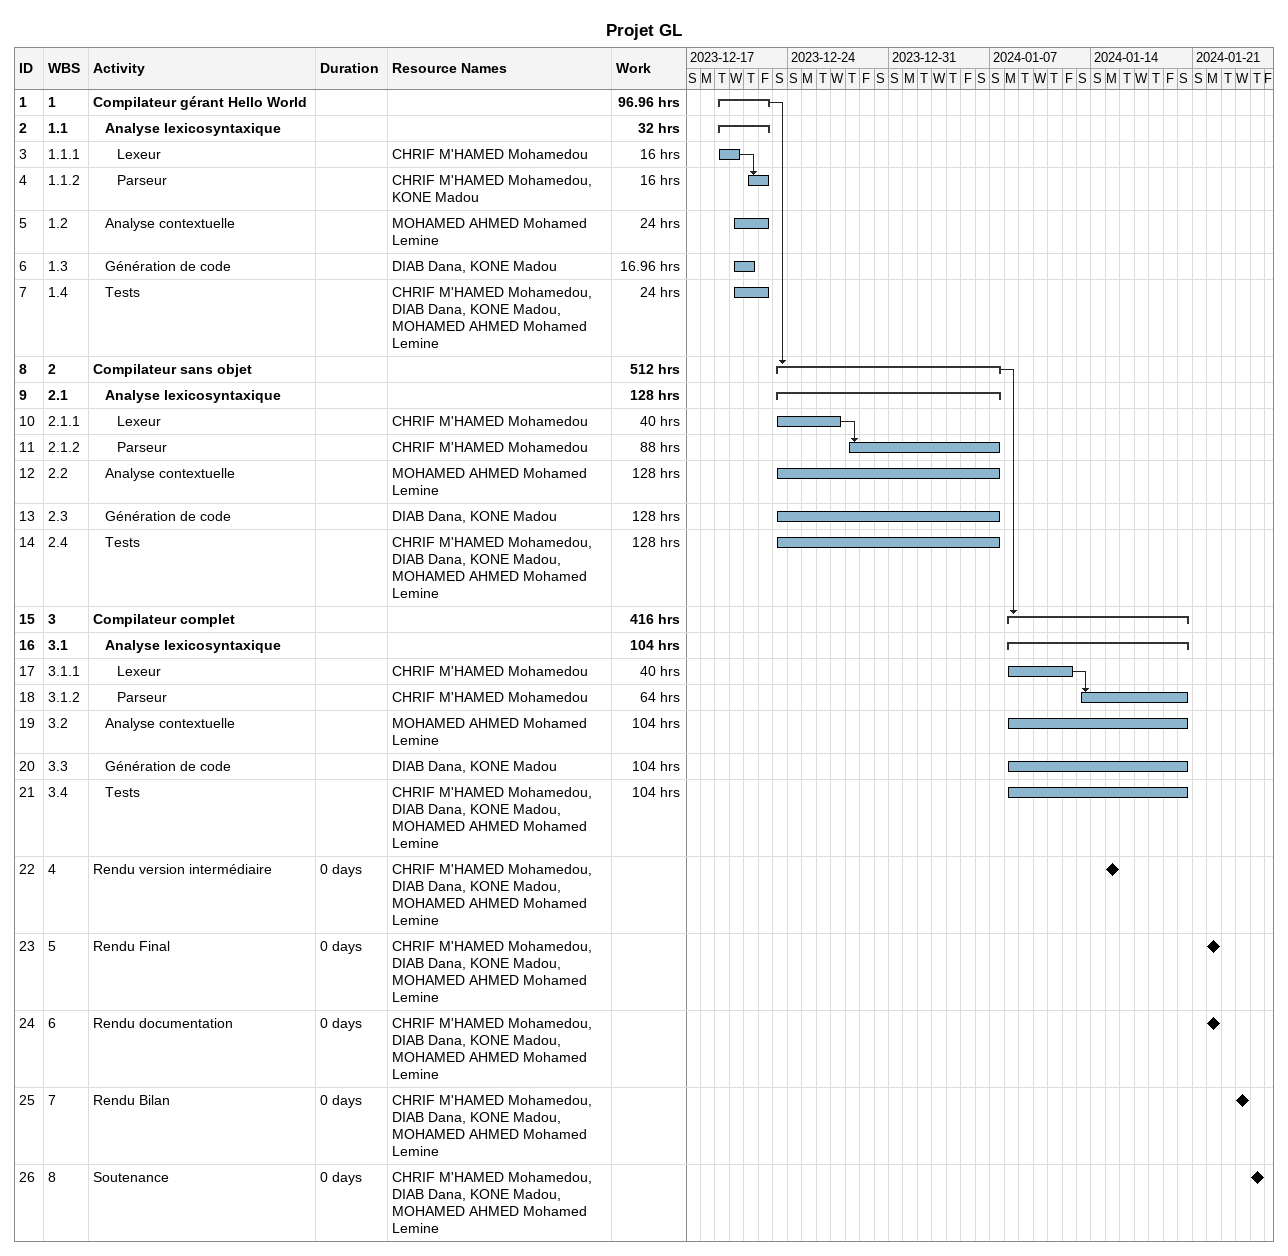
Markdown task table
Projet GL

| ID | WBS | Task | Duration | Start | Finish | Predecessors | Resources | Work (h) |
|---|---|---|---|---|---|---|---|---|
| 1 | 1 | **Compilateur gérant Hello World** |  | 2023-12-19 | 2023-12-22 |  |  | 96.96 |
| 2 | 1.1 | **Analyse lexicosyntaxique** |  | 2023-12-19 | 2023-12-22 |  |  | 32 |
| 3 | 1.1.1 | Lexeur |  | 2023-12-19 | 2023-12-20 |  | CHRIF M'HAMED Mohamedou | 16 |
| 4 | 1.1.2 | Parseur |  | 2023-12-21 | 2023-12-22 | 3 | CHRIF M'HAMED Mohamedou, KONE Madou | 16 |
| 5 | 1.2 | Analyse contextuelle |  | 2023-12-20 | 2023-12-22 |  | MOHAMED AHMED Mohamed Lemine | 24 |
| 6 | 1.3 | Génération de code |  | 2023-12-20 | 2023-12-21 |  | DIAB Dana, KONE Madou | 16.96 |
| 7 | 1.4 | Tests |  | 2023-12-20 | 2023-12-22 |  | CHRIF M'HAMED Mohamedou, DIAB Dana, KONE Madou, MOHAMED AHMED Mohamed Lemine | 24 |
| 8 | 2 | **Compilateur sans objet** |  | 2023-12-23 | 2024-01-07 | 1 |  | 512 |
| 9 | 2.1 | **Analyse lexicosyntaxique** |  | 2023-12-23 | 2024-01-07 |  |  | 128 |
| 10 | 2.1.1 | Lexeur |  | 2023-12-23 | 2023-12-27 |  | CHRIF M'HAMED Mohamedou | 40 |
| 11 | 2.1.2 | Parseur |  | 2023-12-28 | 2024-01-07 | 10 | CHRIF M'HAMED Mohamedou | 88 |
| 12 | 2.2 | Analyse contextuelle |  | 2023-12-23 | 2024-01-07 |  | MOHAMED AHMED Mohamed Lemine | 128 |
| 13 | 2.3 | Génération de code |  | 2023-12-23 | 2024-01-07 |  | DIAB Dana, KONE Madou | 128 |
| 14 | 2.4 | Tests |  | 2023-12-23 | 2024-01-07 |  | CHRIF M'HAMED Mohamedou, DIAB Dana, KONE Madou, MOHAMED AHMED Mohamed Lemine | 128 |
| 15 | 3 | **Compilateur complet** |  | 2024-01-08 | 2024-01-20 | 8 |  | 416 |
| 16 | 3.1 | **Analyse lexicosyntaxique** |  | 2024-01-08 | 2024-01-20 |  |  | 104 |
| 17 | 3.1.1 | Lexeur |  | 2024-01-08 | 2024-01-12 |  | CHRIF M'HAMED Mohamedou | 40 |
| 18 | 3.1.2 | Parseur |  | 2024-01-13 | 2024-01-20 | 17 | CHRIF M'HAMED Mohamedou | 64 |
| 19 | 3.2 | Analyse contextuelle |  | 2024-01-08 | 2024-01-20 |  | MOHAMED AHMED Mohamed Lemine | 104 |
| 20 | 3.3 | Génération de code |  | 2024-01-08 | 2024-01-20 |  | DIAB Dana, KONE Madou | 104 |
| 21 | 3.4 | Tests |  | 2024-01-08 | 2024-01-20 |  | CHRIF M'HAMED Mohamedou, DIAB Dana, KONE Madou, MOHAMED AHMED Mohamed Lemine | 104 |
| 22 | 4 | Rendu version intermédiaire | 0d | 2024-01-15 | 2024-01-15 |  | CHRIF M'HAMED Mohamedou, DIAB Dana, KONE Madou, MOHAMED AHMED Mohamed Lemine |  |
| 23 | 5 | Rendu Final | 0d | 2024-01-22 | 2024-01-22 |  | CHRIF M'HAMED Mohamedou, DIAB Dana, KONE Madou, MOHAMED AHMED Mohamed Lemine |  |
| 24 | 6 | Rendu documentation | 0d | 2024-01-22 | 2024-01-22 |  | CHRIF M'HAMED Mohamedou, DIAB Dana, KONE Madou, MOHAMED AHMED Mohamed Lemine |  |
| 25 | 7 | Rendu Bilan | 0d | 2024-01-24 | 2024-01-24 |  | CHRIF M'HAMED Mohamedou, DIAB Dana, KONE Madou, MOHAMED AHMED Mohamed Lemine |  |
| 26 | 8 | Soutenance | 0d | 2024-01-25 | 2024-01-25 |  | CHRIF M'HAMED Mohamedou, DIAB Dana, KONE Madou, MOHAMED AHMED Mohamed Lemine |  |
